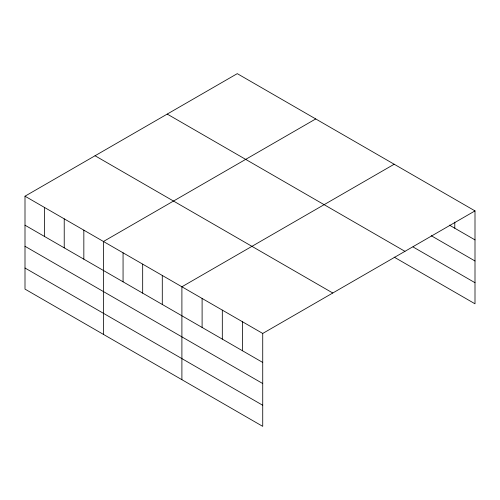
<?xml version="1.0" encoding="UTF-8"?>
<svg xmlns="http://www.w3.org/2000/svg" width="500" height="500" viewBox="0 0 500 500"><rect width="100%" height="100%" fill="white"/><g stroke="black" fill="none" stroke-linecap="round" stroke-linejoin="round"><path stroke-width="0.75" d="M262.725 383.537L262.725 333.45L25 196.2L25 289.106L262.725 426.356L262.725 383.537L25 246.287M394.175 257.137L475 303.8L475 210.894L237.275 73.644L25 196.2M315.725 118.938L103.45 241.494L103.45 334.4M394.175 164.231L181.9 286.781L181.9 379.688M262.725 333.45L475 210.894M449.406 225.119L475 239.894M431.219 235.706L475 260.988M413.031 246.938L475 282.712M167.225 114.087L404.95 251.337M95.05 155.756L332.775 293.006M25 225.2L262.725 362.45M25 268.019L262.725 405.269M454.794 222.125L454.794 228.231M242.519 321.781L242.519 350.781M222.312 310.119L222.312 339.119M202.106 298.45L202.106 327.45M162.288 275.462L162.288 304.462M142.675 264.137L142.675 293.137M123.062 252.812L123.062 281.812M83.837 230.169L83.837 259.169M64.225 218.844L64.225 247.844M44.612 207.519L44.612 236.519"/></g></svg>
